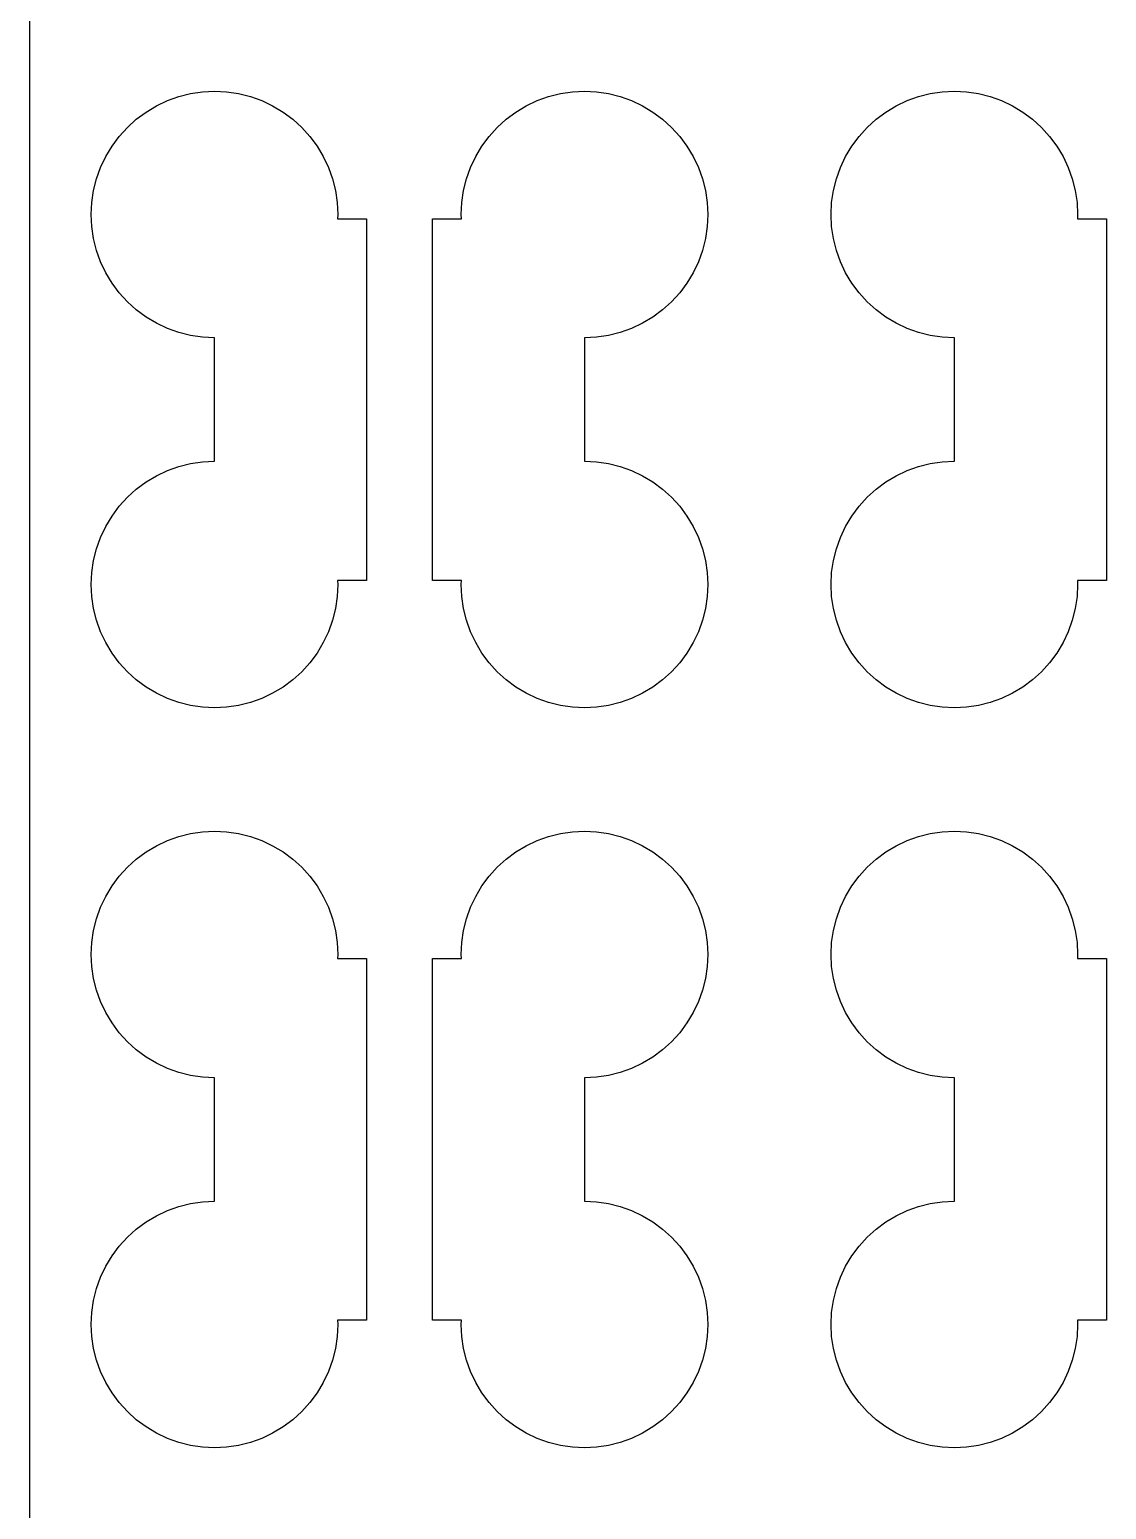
# Model space of a CAD drawing. Header units: metres. Extents: x -4 to 104, y -4 to 68.
# Drawn here: x -4.5 to 8.6, y 13.5 to 31.5 of the extents above; entities that cross this region are included whole.
import ezdxf

# ---------------------------------------------------------------- set-up
doc = ezdxf.new("R2010")
doc.units = ezdxf.units.M

msp = doc.modelspace()

# ---------------------------------------------------------------- linework, layer by layer
for p, q in [((-4.5, 67.5), (-4.5, -4.5)), ((-2.95709, 30.5729), (-2.82402, 30.6358)), ((-2.82402, 30.6358), (-2.68542, 30.6854)), ((-2.68542, 30.6854), (-2.54263, 30.7212)), ((-2.54263, 30.7212), (-2.39702, 30.7428)), ((-2.39702, 30.7428), (-2.25, 30.75)), ((-2.25, 30.75), (-2.10297, 30.7428)), ((-2.10297, 30.7428), (-1.95735, 30.7212)), ((-1.95735, 30.7212), (-1.81456, 30.6854)), ((-1.81456, 30.6854), (-1.67596, 30.6358)), ((-1.67596, 30.6358), (-1.54289, 30.5729)), ((1.54289, 30.5729), (1.67596, 30.6358)), ((1.67596, 30.6358), (1.81456, 30.6854)), ((1.81456, 30.6854), (1.95735, 30.7212)), ((1.95735, 30.7212), (2.10297, 30.7428)), ((2.10297, 30.7428), (2.25, 30.75)), ((2.25, 30.75), (2.39702, 30.7428)), ((2.39702, 30.7428), (2.54263, 30.7212)), ((2.54263, 30.7212), (2.68542, 30.6854)), ((2.68542, 30.6854), (2.82402, 30.6358)), ((2.82402, 30.6358), (2.95709, 30.5729)), ((6.04291, 30.5729), (6.17598, 30.6358)), ((6.17598, 30.6358), (6.31458, 30.6854)), ((6.31458, 30.6854), (6.45737, 30.7212)), ((6.45737, 30.7212), (6.60298, 30.7428)), ((6.60298, 30.7428), (6.75, 30.75)), ((6.75, 30.75), (6.89703, 30.7428)), ((6.89703, 30.7428), (7.04265, 30.7212)), ((7.04265, 30.7212), (7.18544, 30.6854)), ((7.18544, 30.6854), (7.32404, 30.6358)), ((7.32404, 30.6358), (7.45711, 30.5729)), ((-3.20158, 30.4095), (-3.08334, 30.4972)), ((-3.08334, 30.4972), (-2.95709, 30.5729)), ((-1.54289, 30.5729), (-1.41664, 30.4972)), ((-1.41664, 30.4972), (-1.2984, 30.4095)), ((1.2984, 30.4095), (1.41664, 30.4972)), ((1.41664, 30.4972), (1.54289, 30.5729)), ((2.95709, 30.5729), (3.08334, 30.4972)), ((3.08334, 30.4972), (3.20158, 30.4095)), ((5.79842, 30.4095), (5.91666, 30.4972)), ((5.91666, 30.4972), (6.04291, 30.5729)), ((7.45711, 30.5729), (7.58336, 30.4972)), ((7.58336, 30.4972), (7.7016, 30.4095)), ((-3.40952, 30.2016), (-3.31065, 30.3107)), ((-3.31065, 30.3107), (-3.20158, 30.4095)), ((-1.2984, 30.4095), (-1.18933, 30.3107)), ((-1.18933, 30.3107), (-1.09047, 30.2016)), ((1.09047, 30.2016), (1.18933, 30.3107)), ((1.18933, 30.3107), (1.2984, 30.4095)), ((3.20158, 30.4095), (3.31065, 30.3107)), ((3.31065, 30.3107), (3.40952, 30.2016)), ((5.59048, 30.2016), (5.68935, 30.3107)), ((5.68935, 30.3107), (5.79842, 30.4095)), ((7.7016, 30.4095), (7.81067, 30.3107)), ((7.81067, 30.3107), (7.90953, 30.2016)), ((-3.57288, 29.9571), (-3.49719, 30.0833)), ((-3.49719, 30.0833), (-3.40952, 30.2016)), ((-1.09047, 30.2016), (-1.00279, 30.0833)), ((-1.00279, 30.0833), (-0.92711, 29.9571)), ((0.92711, 29.9571), (1.00279, 30.0833)), ((1.00279, 30.0833), (1.09047, 30.2016)), ((3.40952, 30.2016), (3.49719, 30.0833)), ((3.49719, 30.0833), (3.57288, 29.9571)), ((5.42712, 29.9571), (5.50281, 30.0833)), ((5.50281, 30.0833), (5.59048, 30.2016)), ((7.90953, 30.2016), (7.99721, 30.0833)), ((7.99721, 30.0833), (8.07289, 29.9571)), ((-3.63582, 29.824), (-3.57288, 29.9571)), ((-0.92711, 29.9571), (-0.86417, 29.824)), ((0.86417, 29.824), (0.92711, 29.9571)), ((3.57288, 29.9571), (3.63582, 29.824)), ((5.36418, 29.824), (5.42712, 29.9571)), ((8.07289, 29.9571), (8.13583, 29.824)), ((-3.68541, 29.6854), (-3.63582, 29.824)), ((-0.86417, 29.824), (-0.81458, 29.6854)), ((0.81458, 29.6854), (0.86417, 29.824)), ((3.63582, 29.824), (3.68541, 29.6854)), ((5.31459, 29.6854), (5.36418, 29.824)), ((8.13583, 29.824), (8.18542, 29.6854)), ((-3.74277, 29.397), (-3.72118, 29.5426)), ((-3.72118, 29.5426), (-3.68541, 29.6854)), ((-0.81458, 29.6854), (-0.77881, 29.5426)), ((-0.77881, 29.5426), (-0.75722, 29.397)), ((0.75722, 29.397), (0.77881, 29.5426)), ((0.77881, 29.5426), (0.81458, 29.6854)), ((3.68541, 29.6854), (3.72118, 29.5426)), ((3.72118, 29.5426), (3.74277, 29.397)), ((5.25723, 29.397), (5.27882, 29.5426)), ((5.27882, 29.5426), (5.31459, 29.6854)), ((8.18542, 29.6854), (8.22119, 29.5426)), ((8.22119, 29.5426), (8.24278, 29.397)), ((-3.75, 29.25), (-3.74277, 29.397)), ((-0.75722, 29.397), (-0.75, 29.25)), ((0.75, 29.25), (0.75722, 29.397)), ((3.74277, 29.397), (3.75, 29.25)), ((5.25, 29.25), (5.25723, 29.397)), ((8.24278, 29.397), (8.25, 29.25)), ((-3.74277, 29.103), (-3.75, 29.25)), ((-0.75, 29.25), (-0.75246, 29.2)), ((-0.75246, 29.2), (-0.39999, 29.2)), ((-0.39999, 29.2), (-0.39999, 24.8)), ((0.39999, 24.8), (0.39999, 29.2)), ((0.39999, 29.2), (0.75246, 29.2)), ((0.75246, 29.2), (0.75, 29.25)), ((3.75, 29.25), (3.74277, 29.103)), ((5.25723, 29.103), (5.25, 29.25)), ((8.25, 29.25), (8.24754, 29.2)), ((8.24754, 29.2), (8.60001, 29.2)), ((8.60001, 29.2), (8.60001, 24.8)), ((-3.72118, 28.9574), (-3.74277, 29.103)), ((3.74277, 29.103), (3.72118, 28.9574)), ((5.27882, 28.9574), (5.25723, 29.103)), ((-3.68541, 28.8146), (-3.72118, 28.9574)), ((-3.63582, 28.676), (-3.68541, 28.8146)), ((3.68541, 28.8146), (3.63582, 28.676)), ((3.72118, 28.9574), (3.68541, 28.8146)), ((5.31459, 28.8146), (5.27882, 28.9574)), ((5.36418, 28.676), (5.31459, 28.8146)), ((-3.57288, 28.5429), (-3.63582, 28.676)), ((3.63582, 28.676), (3.57288, 28.5429)), ((5.42712, 28.5429), (5.36418, 28.676)), ((-3.49719, 28.4166), (-3.57288, 28.5429)), ((3.57288, 28.5429), (3.49719, 28.4166)), ((5.50281, 28.4166), (5.42712, 28.5429)), ((-3.40952, 28.2984), (-3.49719, 28.4166)), ((-3.31065, 28.1893), (-3.40952, 28.2984)), ((3.40952, 28.2984), (3.31065, 28.1893)), ((3.49719, 28.4166), (3.40952, 28.2984)), ((5.59048, 28.2984), (5.50281, 28.4166)), ((5.68935, 28.1893), (5.59048, 28.2984)), ((-3.20158, 28.0905), (-3.31065, 28.1893)), ((-3.08334, 28.0028), (-3.20158, 28.0905)), ((3.20158, 28.0905), (3.08334, 28.0028)), ((3.31065, 28.1893), (3.20158, 28.0905)), ((5.79842, 28.0905), (5.68935, 28.1893)), ((5.91666, 28.0028), (5.79842, 28.0905)), ((-2.95709, 27.9271), (-3.08334, 28.0028)), ((-2.82402, 27.8642), (-2.95709, 27.9271)), ((2.95709, 27.9271), (2.82402, 27.8642)), ((3.08334, 28.0028), (2.95709, 27.9271)), ((6.04291, 27.9271), (5.91666, 28.0028)), ((6.17598, 27.8642), (6.04291, 27.9271)), ((-2.68542, 27.8146), (-2.82402, 27.8642)), ((-2.54263, 27.7788), (-2.68542, 27.8146)), ((-2.39702, 27.7572), (-2.54263, 27.7788)), ((-2.25, 27.75), (-2.39702, 27.7572)), ((-2.25, 26.25), (-2.25, 27.75)), ((2.39702, 27.7572), (2.25, 27.75)), ((2.25, 27.75), (2.25, 26.25)), ((2.54263, 27.7788), (2.39702, 27.7572)), ((2.68542, 27.8146), (2.54263, 27.7788)), ((2.82402, 27.8642), (2.68542, 27.8146)), ((6.31458, 27.8146), (6.17598, 27.8642)), ((6.45737, 27.7788), (6.31458, 27.8146)), ((6.60298, 27.7572), (6.45737, 27.7788)), ((6.75, 27.75), (6.60298, 27.7572)), ((6.75, 26.25), (6.75, 27.75)), ((-2.95709, 26.0729), (-2.82402, 26.1358)), ((-2.82402, 26.1358), (-2.68542, 26.1854)), ((-2.68542, 26.1854), (-2.54263, 26.2212)), ((-2.54263, 26.2212), (-2.39702, 26.2428)), ((-2.39702, 26.2428), (-2.25, 26.25)), ((2.25, 26.25), (2.39702, 26.2428)), ((2.39702, 26.2428), (2.54263, 26.2212)), ((2.54263, 26.2212), (2.68542, 26.1854)), ((2.68542, 26.1854), (2.82402, 26.1358)), ((2.82402, 26.1358), (2.95709, 26.0729)), ((6.04291, 26.0729), (6.17598, 26.1358)), ((6.17598, 26.1358), (6.31458, 26.1854)), ((6.31458, 26.1854), (6.45737, 26.2212)), ((6.45737, 26.2212), (6.60298, 26.2428)), ((6.60298, 26.2428), (6.75, 26.25)), ((-3.20158, 25.9095), (-3.08334, 25.9972)), ((-3.08334, 25.9972), (-2.95709, 26.0729)), ((2.95709, 26.0729), (3.08334, 25.9972)), ((3.08334, 25.9972), (3.20158, 25.9095)), ((5.79842, 25.9095), (5.91666, 25.9972)), ((5.91666, 25.9972), (6.04291, 26.0729)), ((-3.40952, 25.7016), (-3.31065, 25.8107)), ((-3.31065, 25.8107), (-3.20158, 25.9095)), ((3.20158, 25.9095), (3.31065, 25.8107)), ((3.31065, 25.8107), (3.40952, 25.7016)), ((5.59048, 25.7016), (5.68935, 25.8107)), ((5.68935, 25.8107), (5.79842, 25.9095)), ((-3.57288, 25.4571), (-3.49719, 25.5834)), ((-3.49719, 25.5834), (-3.40952, 25.7016)), ((3.40952, 25.7016), (3.49719, 25.5834)), ((3.49719, 25.5834), (3.57288, 25.4571)), ((5.42712, 25.4571), (5.50281, 25.5834)), ((5.50281, 25.5834), (5.59048, 25.7016)), ((-3.63582, 25.324), (-3.57288, 25.4571)), ((3.57288, 25.4571), (3.63582, 25.324)), ((5.36418, 25.324), (5.42712, 25.4571)), ((-3.68541, 25.1854), (-3.63582, 25.324)), ((3.63582, 25.324), (3.68541, 25.1854)), ((5.31459, 25.1854), (5.36418, 25.324)), ((-3.74277, 24.897), (-3.72118, 25.0426)), ((-3.72118, 25.0426), (-3.68541, 25.1854)), ((3.68541, 25.1854), (3.72118, 25.0426)), ((3.72118, 25.0426), (3.74277, 24.897)), ((5.25723, 24.897), (5.27882, 25.0426)), ((5.27882, 25.0426), (5.31459, 25.1854)), ((-3.75, 24.75), (-3.74277, 24.897)), ((3.74277, 24.897), (3.75, 24.75)), ((5.25, 24.75), (5.25723, 24.897)), ((-3.74277, 24.603), (-3.75, 24.75)), ((-0.75, 24.75), (-0.75722, 24.603)), ((-0.39999, 24.8), (-0.75246, 24.8)), ((-0.75246, 24.8), (-0.75, 24.75)), ((0.75246, 24.8), (0.39999, 24.8)), ((0.75, 24.75), (0.75246, 24.8)), ((0.75722, 24.603), (0.75, 24.75)), ((3.75, 24.75), (3.74277, 24.603)), ((5.25723, 24.603), (5.25, 24.75)), ((8.25, 24.75), (8.24278, 24.603)), ((8.60001, 24.8), (8.24754, 24.8)), ((8.24754, 24.8), (8.25, 24.75)), ((-3.72118, 24.4574), (-3.74277, 24.603)), ((-0.75722, 24.603), (-0.77881, 24.4574)), ((0.77881, 24.4574), (0.75722, 24.603)), ((3.74277, 24.603), (3.72118, 24.4574)), ((5.27882, 24.4574), (5.25723, 24.603)), ((8.24278, 24.603), (8.22119, 24.4574)), ((-3.68541, 24.3146), (-3.72118, 24.4574)), ((-3.63582, 24.176), (-3.68541, 24.3146)), ((-0.81458, 24.3146), (-0.86417, 24.176)), ((-0.77881, 24.4574), (-0.81458, 24.3146)), ((0.81458, 24.3146), (0.77881, 24.4574)), ((0.86417, 24.176), (0.81458, 24.3146)), ((3.68541, 24.3146), (3.63582, 24.176)), ((3.72118, 24.4574), (3.68541, 24.3146)), ((5.31459, 24.3146), (5.27882, 24.4574)), ((5.36418, 24.176), (5.31459, 24.3146)), ((8.18542, 24.3146), (8.13583, 24.176)), ((8.22119, 24.4574), (8.18542, 24.3146)), ((-3.57288, 24.0429), (-3.63582, 24.176)), ((-0.86417, 24.176), (-0.92711, 24.0429)), ((0.92711, 24.0429), (0.86417, 24.176)), ((3.63582, 24.176), (3.57288, 24.0429)), ((5.42712, 24.0429), (5.36418, 24.176)), ((8.13583, 24.176), (8.07289, 24.0429)), ((-3.49719, 23.9167), (-3.57288, 24.0429)), ((-0.92711, 24.0429), (-1.00279, 23.9167)), ((1.00279, 23.9167), (0.92711, 24.0429)), ((3.57288, 24.0429), (3.49719, 23.9167)), ((5.50281, 23.9167), (5.42712, 24.0429)), ((8.07289, 24.0429), (7.99721, 23.9167)), ((-3.40952, 23.7984), (-3.49719, 23.9167)), ((-3.31065, 23.6893), (-3.40952, 23.7984)), ((-1.09047, 23.7984), (-1.18933, 23.6893)), ((-1.00279, 23.9167), (-1.09047, 23.7984)), ((1.09047, 23.7984), (1.00279, 23.9167)), ((1.18933, 23.6893), (1.09047, 23.7984)), ((3.40952, 23.7984), (3.31065, 23.6893)), ((3.49719, 23.9167), (3.40952, 23.7984)), ((5.59048, 23.7984), (5.50281, 23.9167)), ((5.68935, 23.6893), (5.59048, 23.7984)), ((7.90953, 23.7984), (7.81067, 23.6893)), ((7.99721, 23.9167), (7.90953, 23.7984)), ((-3.20158, 23.5905), (-3.31065, 23.6893)), ((-3.08334, 23.5028), (-3.20158, 23.5905)), ((-1.2984, 23.5905), (-1.41664, 23.5028)), ((-1.18933, 23.6893), (-1.2984, 23.5905)), ((1.2984, 23.5905), (1.18933, 23.6893)), ((1.41664, 23.5028), (1.2984, 23.5905)), ((3.20158, 23.5905), (3.08334, 23.5028)), ((3.31065, 23.6893), (3.20158, 23.5905)), ((5.79842, 23.5905), (5.68935, 23.6893)), ((5.91666, 23.5028), (5.79842, 23.5905)), ((7.7016, 23.5905), (7.58336, 23.5028)), ((7.81067, 23.6893), (7.7016, 23.5905)), ((-2.95709, 23.4271), (-3.08334, 23.5028)), ((-2.82402, 23.3642), (-2.95709, 23.4271)), ((-1.54289, 23.4271), (-1.67596, 23.3642)), ((-1.41664, 23.5028), (-1.54289, 23.4271)), ((1.54289, 23.4271), (1.41664, 23.5028)), ((1.67596, 23.3642), (1.54289, 23.4271)), ((2.95709, 23.4271), (2.82402, 23.3642)), ((3.08334, 23.5028), (2.95709, 23.4271)), ((6.04291, 23.4271), (5.91666, 23.5028)), ((6.17598, 23.3642), (6.04291, 23.4271)), ((7.45711, 23.4271), (7.32404, 23.3642)), ((7.58336, 23.5028), (7.45711, 23.4271)), ((-2.68542, 23.3146), (-2.82402, 23.3642)), ((-2.54263, 23.2788), (-2.68542, 23.3146)), ((-2.39702, 23.2572), (-2.54263, 23.2788)), ((-2.25, 23.25), (-2.39702, 23.2572)), ((-2.10297, 23.2572), (-2.25, 23.25)), ((-1.95735, 23.2788), (-2.10297, 23.2572)), ((-1.81456, 23.3146), (-1.95735, 23.2788)), ((-1.67596, 23.3642), (-1.81456, 23.3146)), ((1.81456, 23.3146), (1.67596, 23.3642)), ((1.95735, 23.2788), (1.81456, 23.3146)), ((2.10297, 23.2572), (1.95735, 23.2788)), ((2.25, 23.25), (2.10297, 23.2572)), ((2.39702, 23.2572), (2.25, 23.25)), ((2.54263, 23.2788), (2.39702, 23.2572)), ((2.68542, 23.3146), (2.54263, 23.2788)), ((2.82402, 23.3642), (2.68542, 23.3146)), ((6.31458, 23.3146), (6.17598, 23.3642)), ((6.45737, 23.2788), (6.31458, 23.3146)), ((6.60298, 23.2572), (6.45737, 23.2788)), ((6.75, 23.25), (6.60298, 23.2572)), ((6.89703, 23.2572), (6.75, 23.25)), ((7.04265, 23.2788), (6.89703, 23.2572)), ((7.18544, 23.3146), (7.04265, 23.2788)), ((7.32404, 23.3642), (7.18544, 23.3146)), ((-2.95709, 21.5729), (-2.82402, 21.6358)), ((-2.82402, 21.6358), (-2.68542, 21.6854)), ((-2.68542, 21.6854), (-2.54263, 21.7212)), ((-2.54263, 21.7212), (-2.39702, 21.7428)), ((-2.39702, 21.7428), (-2.25, 21.75)), ((-2.25, 21.75), (-2.10297, 21.7428)), ((-2.10297, 21.7428), (-1.95735, 21.7212)), ((-1.95735, 21.7212), (-1.81456, 21.6854)), ((-1.81456, 21.6854), (-1.67596, 21.6358)), ((-1.67596, 21.6358), (-1.54289, 21.5729)), ((1.54289, 21.5729), (1.67596, 21.6358)), ((1.67596, 21.6358), (1.81456, 21.6854)), ((1.81456, 21.6854), (1.95735, 21.7212)), ((1.95735, 21.7212), (2.10297, 21.7428)), ((2.10297, 21.7428), (2.25, 21.75)), ((2.25, 21.75), (2.39702, 21.7428)), ((2.39702, 21.7428), (2.54263, 21.7212)), ((2.54263, 21.7212), (2.68542, 21.6854)), ((2.68542, 21.6854), (2.82402, 21.6358)), ((2.82402, 21.6358), (2.95709, 21.5729)), ((6.04291, 21.5729), (6.17598, 21.6358)), ((6.17598, 21.6358), (6.31458, 21.6854)), ((6.31458, 21.6854), (6.45737, 21.7212)), ((6.45737, 21.7212), (6.60298, 21.7428)), ((6.60298, 21.7428), (6.75, 21.75)), ((6.75, 21.75), (6.89703, 21.7428)), ((6.89703, 21.7428), (7.04265, 21.7212)), ((7.04265, 21.7212), (7.18544, 21.6854)), ((7.18544, 21.6854), (7.32404, 21.6358)), ((7.32404, 21.6358), (7.45711, 21.5729)), ((-3.20158, 21.4095), (-3.08334, 21.4972)), ((-3.08334, 21.4972), (-2.95709, 21.5729)), ((-1.54289, 21.5729), (-1.41664, 21.4972)), ((-1.41664, 21.4972), (-1.2984, 21.4095)), ((1.2984, 21.4095), (1.41664, 21.4972)), ((1.41664, 21.4972), (1.54289, 21.5729)), ((2.95709, 21.5729), (3.08334, 21.4972)), ((3.08334, 21.4972), (3.20158, 21.4095)), ((5.79842, 21.4095), (5.91666, 21.4972)), ((5.91666, 21.4972), (6.04291, 21.5729)), ((7.45711, 21.5729), (7.58336, 21.4972)), ((7.58336, 21.4972), (7.7016, 21.4095)), ((-3.40952, 21.2016), (-3.31065, 21.3107)), ((-3.31065, 21.3107), (-3.20158, 21.4095)), ((-1.2984, 21.4095), (-1.18933, 21.3107)), ((-1.18933, 21.3107), (-1.09047, 21.2016)), ((1.09047, 21.2016), (1.18933, 21.3107)), ((1.18933, 21.3107), (1.2984, 21.4095)), ((3.20158, 21.4095), (3.31065, 21.3107)), ((3.31065, 21.3107), (3.40952, 21.2016)), ((5.59048, 21.2016), (5.68935, 21.3107)), ((5.68935, 21.3107), (5.79842, 21.4095)), ((7.7016, 21.4095), (7.81067, 21.3107)), ((7.81067, 21.3107), (7.90953, 21.2016)), ((-3.57288, 20.9571), (-3.49719, 21.0833)), ((-3.49719, 21.0833), (-3.40952, 21.2016)), ((-1.09047, 21.2016), (-1.00279, 21.0833)), ((-1.00279, 21.0833), (-0.92711, 20.9571)), ((0.92711, 20.9571), (1.00279, 21.0833)), ((1.00279, 21.0833), (1.09047, 21.2016)), ((3.40952, 21.2016), (3.49719, 21.0833)), ((3.49719, 21.0833), (3.57288, 20.9571)), ((5.42712, 20.9571), (5.50281, 21.0833)), ((5.50281, 21.0833), (5.59048, 21.2016)), ((7.90953, 21.2016), (7.99721, 21.0833)), ((7.99721, 21.0833), (8.07289, 20.9571)), ((-3.63582, 20.824), (-3.57288, 20.9571)), ((-0.92711, 20.9571), (-0.86417, 20.824)), ((0.86417, 20.824), (0.92711, 20.9571)), ((3.57288, 20.9571), (3.63582, 20.824)), ((5.36418, 20.824), (5.42712, 20.9571)), ((8.07289, 20.9571), (8.13583, 20.824)), ((-3.68541, 20.6854), (-3.63582, 20.824)), ((-0.86417, 20.824), (-0.81458, 20.6854)), ((0.81458, 20.6854), (0.86417, 20.824)), ((3.63582, 20.824), (3.68541, 20.6854)), ((5.31459, 20.6854), (5.36418, 20.824)), ((8.13583, 20.824), (8.18542, 20.6854)), ((-3.74277, 20.397), (-3.72118, 20.5426)), ((-3.72118, 20.5426), (-3.68541, 20.6854)), ((-0.81458, 20.6854), (-0.77881, 20.5426)), ((-0.77881, 20.5426), (-0.75722, 20.397)), ((0.75722, 20.397), (0.77881, 20.5426)), ((0.77881, 20.5426), (0.81458, 20.6854)), ((3.68541, 20.6854), (3.72118, 20.5426)), ((3.72118, 20.5426), (3.74277, 20.397)), ((5.25723, 20.397), (5.27882, 20.5426)), ((5.27882, 20.5426), (5.31459, 20.6854)), ((8.18542, 20.6854), (8.22119, 20.5426)), ((8.22119, 20.5426), (8.24278, 20.397)), ((-3.75, 20.25), (-3.74277, 20.397)), ((-0.75722, 20.397), (-0.75, 20.25)), ((0.75, 20.25), (0.75722, 20.397)), ((3.74277, 20.397), (3.75, 20.25)), ((5.25, 20.25), (5.25723, 20.397)), ((8.24278, 20.397), (8.25, 20.25)), ((-3.74277, 20.103), (-3.75, 20.25)), ((-0.75, 20.25), (-0.75246, 20.2)), ((-0.75246, 20.2), (-0.39999, 20.2)), ((-0.39999, 20.2), (-0.39999, 15.8)), ((0.39999, 15.8), (0.39999, 20.2)), ((0.39999, 20.2), (0.75246, 20.2)), ((0.75246, 20.2), (0.75, 20.25)), ((3.75, 20.25), (3.74277, 20.103)), ((5.25723, 20.103), (5.25, 20.25)), ((8.25, 20.25), (8.24754, 20.2)), ((8.24754, 20.2), (8.60001, 20.2)), ((8.60001, 20.2), (8.60001, 15.8)), ((-3.72118, 19.9574), (-3.74277, 20.103)), ((3.74277, 20.103), (3.72118, 19.9574)), ((5.27882, 19.9574), (5.25723, 20.103)), ((-3.68541, 19.8146), (-3.72118, 19.9574)), ((-3.63582, 19.676), (-3.68541, 19.8146)), ((3.68541, 19.8146), (3.63582, 19.676)), ((3.72118, 19.9574), (3.68541, 19.8146)), ((5.31459, 19.8146), (5.27882, 19.9574)), ((5.36418, 19.676), (5.31459, 19.8146)), ((-3.57288, 19.5429), (-3.63582, 19.676)), ((3.63582, 19.676), (3.57288, 19.5429)), ((5.42712, 19.5429), (5.36418, 19.676)), ((-3.49719, 19.4166), (-3.57288, 19.5429)), ((3.57288, 19.5429), (3.49719, 19.4166)), ((5.50281, 19.4166), (5.42712, 19.5429)), ((-3.40952, 19.2984), (-3.49719, 19.4166)), ((-3.31065, 19.1893), (-3.40952, 19.2984)), ((3.40952, 19.2984), (3.31065, 19.1893)), ((3.49719, 19.4166), (3.40952, 19.2984)), ((5.59048, 19.2984), (5.50281, 19.4166)), ((5.68935, 19.1893), (5.59048, 19.2984)), ((-3.20158, 19.0905), (-3.31065, 19.1893)), ((-3.08334, 19.0028), (-3.20158, 19.0905)), ((3.20158, 19.0905), (3.08334, 19.0028)), ((3.31065, 19.1893), (3.20158, 19.0905)), ((5.79842, 19.0905), (5.68935, 19.1893)), ((5.91666, 19.0028), (5.79842, 19.0905)), ((-2.95709, 18.9271), (-3.08334, 19.0028)), ((-2.82402, 18.8642), (-2.95709, 18.9271)), ((2.95709, 18.9271), (2.82402, 18.8642)), ((3.08334, 19.0028), (2.95709, 18.9271)), ((6.04291, 18.9271), (5.91666, 19.0028)), ((6.17598, 18.8642), (6.04291, 18.9271)), ((-2.68542, 18.8146), (-2.82402, 18.8642)), ((-2.54263, 18.7788), (-2.68542, 18.8146)), ((-2.39702, 18.7572), (-2.54263, 18.7788)), ((-2.25, 18.75), (-2.39702, 18.7572)), ((-2.25, 17.25), (-2.25, 18.75)), ((2.39702, 18.7572), (2.25, 18.75)), ((2.25, 18.75), (2.25, 17.25)), ((2.54263, 18.7788), (2.39702, 18.7572)), ((2.68542, 18.8146), (2.54263, 18.7788)), ((2.82402, 18.8642), (2.68542, 18.8146)), ((6.31458, 18.8146), (6.17598, 18.8642)), ((6.45737, 18.7788), (6.31458, 18.8146)), ((6.60298, 18.7572), (6.45737, 18.7788)), ((6.75, 18.75), (6.60298, 18.7572)), ((6.75, 17.25), (6.75, 18.75)), ((-2.95709, 17.0729), (-2.82402, 17.1358)), ((-2.82402, 17.1358), (-2.68542, 17.1854)), ((-2.68542, 17.1854), (-2.54263, 17.2212)), ((-2.54263, 17.2212), (-2.39702, 17.2428)), ((-2.39702, 17.2428), (-2.25, 17.25)), ((2.25, 17.25), (2.39702, 17.2428)), ((2.39702, 17.2428), (2.54263, 17.2212)), ((2.54263, 17.2212), (2.68542, 17.1854)), ((2.68542, 17.1854), (2.82402, 17.1358)), ((2.82402, 17.1358), (2.95709, 17.0729)), ((6.04291, 17.0729), (6.17598, 17.1358)), ((6.17598, 17.1358), (6.31458, 17.1854)), ((6.31458, 17.1854), (6.45737, 17.2212)), ((6.45737, 17.2212), (6.60298, 17.2428)), ((6.60298, 17.2428), (6.75, 17.25)), ((-3.20158, 16.9095), (-3.08334, 16.9972)), ((-3.08334, 16.9972), (-2.95709, 17.0729)), ((2.95709, 17.0729), (3.08334, 16.9972)), ((3.08334, 16.9972), (3.20158, 16.9095)), ((5.79842, 16.9095), (5.91666, 16.9972)), ((5.91666, 16.9972), (6.04291, 17.0729)), ((-3.40952, 16.7016), (-3.31065, 16.8107)), ((-3.31065, 16.8107), (-3.20158, 16.9095)), ((3.20158, 16.9095), (3.31065, 16.8107)), ((3.31065, 16.8107), (3.40952, 16.7016)), ((5.59048, 16.7016), (5.68935, 16.8107)), ((5.68935, 16.8107), (5.79842, 16.9095)), ((-3.57288, 16.4571), (-3.49719, 16.5834)), ((-3.49719, 16.5834), (-3.40952, 16.7016)), ((3.40952, 16.7016), (3.49719, 16.5834)), ((3.49719, 16.5834), (3.57288, 16.4571)), ((5.42712, 16.4571), (5.50281, 16.5834)), ((5.50281, 16.5834), (5.59048, 16.7016)), ((-3.63582, 16.324), (-3.57288, 16.4571)), ((3.57288, 16.4571), (3.63582, 16.324)), ((5.36418, 16.324), (5.42712, 16.4571)), ((-3.68541, 16.1854), (-3.63582, 16.324)), ((3.63582, 16.324), (3.68541, 16.1854)), ((5.31459, 16.1854), (5.36418, 16.324)), ((-3.74277, 15.897), (-3.72118, 16.0426)), ((-3.72118, 16.0426), (-3.68541, 16.1854)), ((3.68541, 16.1854), (3.72118, 16.0426)), ((3.72118, 16.0426), (3.74277, 15.897)), ((5.25723, 15.897), (5.27882, 16.0426)), ((5.27882, 16.0426), (5.31459, 16.1854)), ((-3.75, 15.75), (-3.74277, 15.897)), ((3.74277, 15.897), (3.75, 15.75)), ((5.25, 15.75), (5.25723, 15.897)), ((-3.74277, 15.603), (-3.75, 15.75)), ((-0.75, 15.75), (-0.75722, 15.603)), ((-0.39999, 15.8), (-0.75246, 15.8)), ((-0.75246, 15.8), (-0.75, 15.75)), ((0.75246, 15.8), (0.39999, 15.8)), ((0.75, 15.75), (0.75246, 15.8)), ((0.75722, 15.603), (0.75, 15.75)), ((3.75, 15.75), (3.74277, 15.603)), ((5.25723, 15.603), (5.25, 15.75)), ((8.25, 15.75), (8.24278, 15.603)), ((8.60001, 15.8), (8.24754, 15.8)), ((8.24754, 15.8), (8.25, 15.75)), ((-3.72118, 15.4574), (-3.74277, 15.603)), ((-0.75722, 15.603), (-0.77881, 15.4574)), ((0.77881, 15.4574), (0.75722, 15.603)), ((3.74277, 15.603), (3.72118, 15.4574)), ((5.27882, 15.4574), (5.25723, 15.603)), ((8.24278, 15.603), (8.22119, 15.4574)), ((-3.68541, 15.3146), (-3.72118, 15.4574)), ((-3.63582, 15.176), (-3.68541, 15.3146)), ((-0.81458, 15.3146), (-0.86417, 15.176)), ((-0.77881, 15.4574), (-0.81458, 15.3146)), ((0.81458, 15.3146), (0.77881, 15.4574)), ((0.86417, 15.176), (0.81458, 15.3146)), ((3.68541, 15.3146), (3.63582, 15.176)), ((3.72118, 15.4574), (3.68541, 15.3146)), ((5.31459, 15.3146), (5.27882, 15.4574)), ((5.36418, 15.176), (5.31459, 15.3146)), ((8.18542, 15.3146), (8.13583, 15.176)), ((8.22119, 15.4574), (8.18542, 15.3146)), ((-3.57288, 15.0429), (-3.63582, 15.176)), ((-0.86417, 15.176), (-0.92711, 15.0429)), ((0.92711, 15.0429), (0.86417, 15.176)), ((3.63582, 15.176), (3.57288, 15.0429)), ((5.42712, 15.0429), (5.36418, 15.176)), ((8.13583, 15.176), (8.07289, 15.0429)), ((-3.49719, 14.9167), (-3.57288, 15.0429)), ((-0.92711, 15.0429), (-1.00279, 14.9167)), ((1.00279, 14.9167), (0.92711, 15.0429)), ((3.57288, 15.0429), (3.49719, 14.9167)), ((5.50281, 14.9167), (5.42712, 15.0429)), ((8.07289, 15.0429), (7.99721, 14.9167)), ((-3.40952, 14.7984), (-3.49719, 14.9167)), ((-3.31065, 14.6893), (-3.40952, 14.7984)), ((-1.09047, 14.7984), (-1.18933, 14.6893)), ((-1.00279, 14.9167), (-1.09047, 14.7984)), ((1.09047, 14.7984), (1.00279, 14.9167)), ((1.18933, 14.6893), (1.09047, 14.7984)), ((3.40952, 14.7984), (3.31065, 14.6893)), ((3.49719, 14.9167), (3.40952, 14.7984)), ((5.59048, 14.7984), (5.50281, 14.9167)), ((5.68935, 14.6893), (5.59048, 14.7984)), ((7.90953, 14.7984), (7.81067, 14.6893)), ((7.99721, 14.9167), (7.90953, 14.7984)), ((-3.20158, 14.5905), (-3.31065, 14.6893)), ((-3.08334, 14.5028), (-3.20158, 14.5905)), ((-1.2984, 14.5905), (-1.41664, 14.5028)), ((-1.18933, 14.6893), (-1.2984, 14.5905)), ((1.2984, 14.5905), (1.18933, 14.6893)), ((1.41664, 14.5028), (1.2984, 14.5905)), ((3.20158, 14.5905), (3.08334, 14.5028)), ((3.31065, 14.6893), (3.20158, 14.5905)), ((5.79842, 14.5905), (5.68935, 14.6893)), ((5.91666, 14.5028), (5.79842, 14.5905)), ((7.7016, 14.5905), (7.58336, 14.5028)), ((7.81067, 14.6893), (7.7016, 14.5905)), ((-2.95709, 14.4271), (-3.08334, 14.5028)), ((-2.82402, 14.3642), (-2.95709, 14.4271)), ((-1.54289, 14.4271), (-1.67596, 14.3642)), ((-1.41664, 14.5028), (-1.54289, 14.4271)), ((1.54289, 14.4271), (1.41664, 14.5028)), ((1.67596, 14.3642), (1.54289, 14.4271)), ((2.95709, 14.4271), (2.82402, 14.3642)), ((3.08334, 14.5028), (2.95709, 14.4271)), ((6.04291, 14.4271), (5.91666, 14.5028)), ((6.17598, 14.3642), (6.04291, 14.4271)), ((7.45711, 14.4271), (7.32404, 14.3642)), ((7.58336, 14.5028), (7.45711, 14.4271)), ((-2.68542, 14.3146), (-2.82402, 14.3642)), ((-2.54263, 14.2788), (-2.68542, 14.3146)), ((-2.39702, 14.2572), (-2.54263, 14.2788)), ((-2.25, 14.25), (-2.39702, 14.2572)), ((-2.10297, 14.2572), (-2.25, 14.25)), ((-1.95735, 14.2788), (-2.10297, 14.2572)), ((-1.81456, 14.3146), (-1.95735, 14.2788)), ((-1.67596, 14.3642), (-1.81456, 14.3146)), ((1.81456, 14.3146), (1.67596, 14.3642)), ((1.95735, 14.2788), (1.81456, 14.3146)), ((2.10297, 14.2572), (1.95735, 14.2788)), ((2.25, 14.25), (2.10297, 14.2572)), ((2.39702, 14.2572), (2.25, 14.25)), ((2.54263, 14.2788), (2.39702, 14.2572)), ((2.68542, 14.3146), (2.54263, 14.2788)), ((2.82402, 14.3642), (2.68542, 14.3146)), ((6.31458, 14.3146), (6.17598, 14.3642)), ((6.45737, 14.2788), (6.31458, 14.3146)), ((6.60298, 14.2572), (6.45737, 14.2788)), ((6.75, 14.25), (6.60298, 14.2572)), ((6.89703, 14.2572), (6.75, 14.25)), ((7.04265, 14.2788), (6.89703, 14.2572)), ((7.18544, 14.3146), (7.04265, 14.2788)), ((7.32404, 14.3642), (7.18544, 14.3146))]:
    msp.add_line(p, q)

doc.saveas('drawing.dxf')
